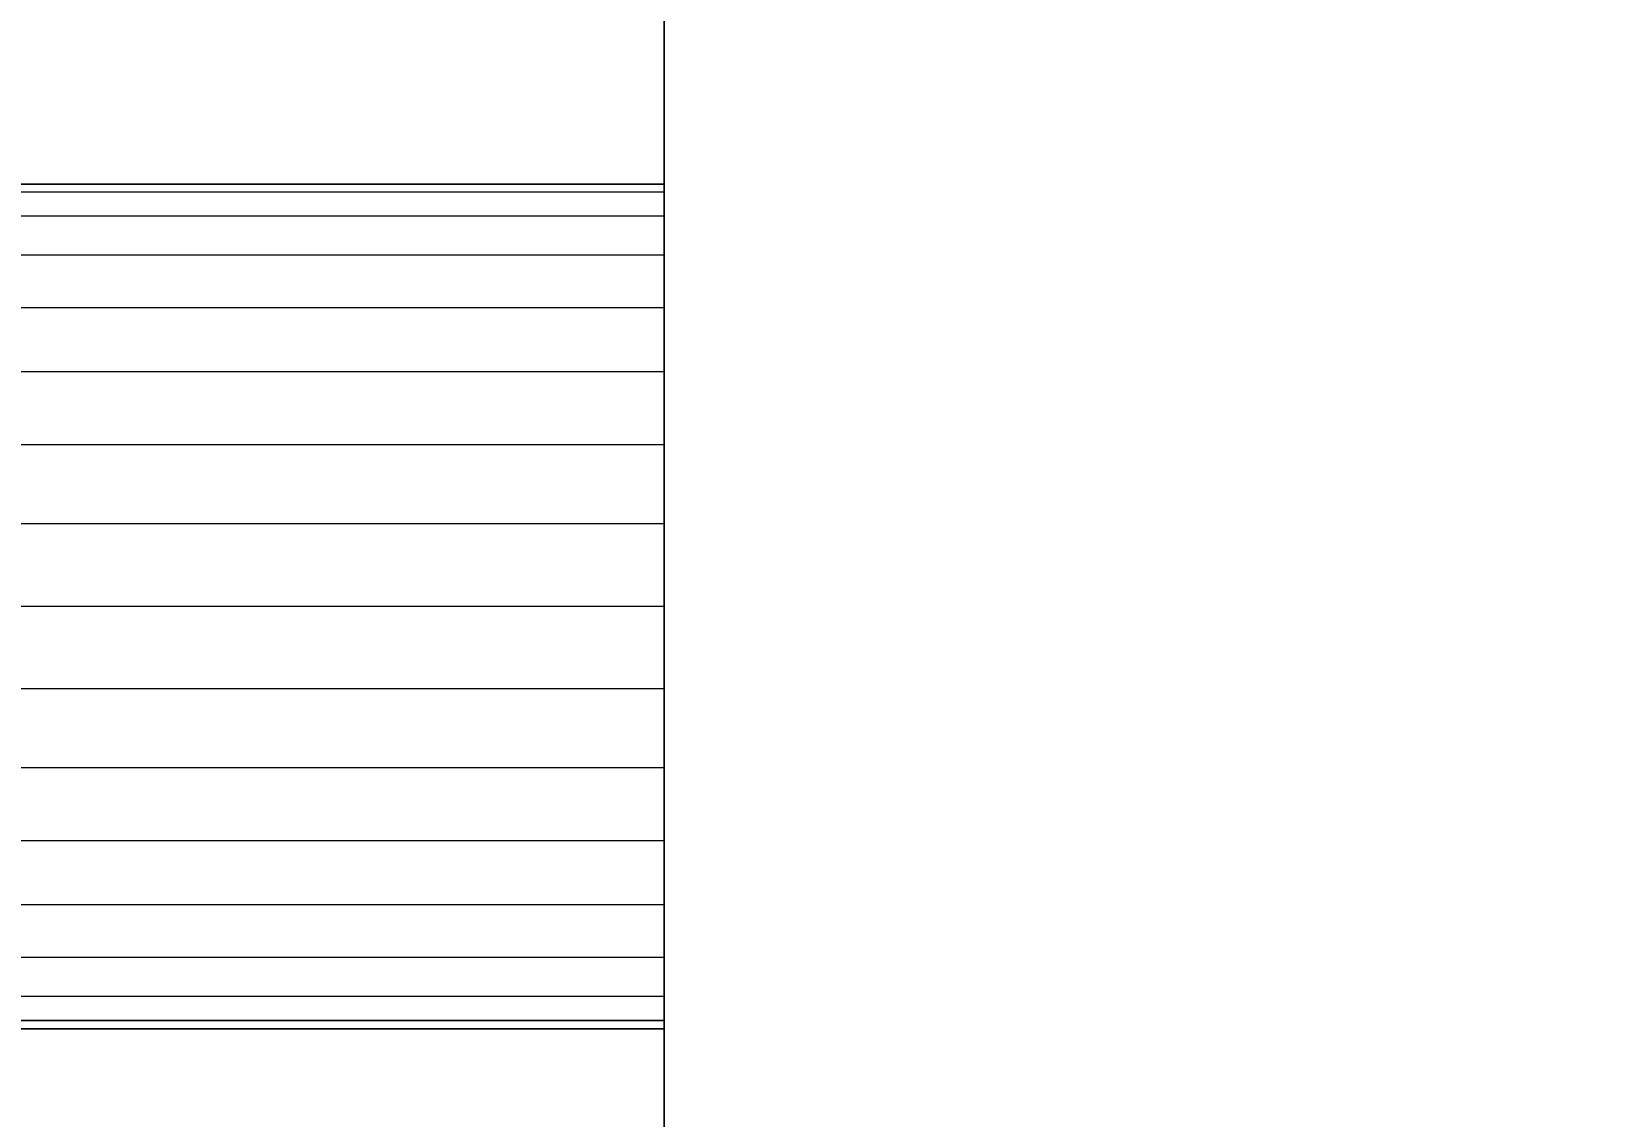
# Model space of a CAD drawing. Header units: millimetres. Extents: x -22443 to 8019, y 3751 to 17584.
# Drawn here: x -19254.04 to -19215.62, y 13660.63 to 13687.03 of the extents above; entities that cross this region are included whole.
import ezdxf

# ---------------------------------------------------------------- set-up
doc = ezdxf.new("R2010")
doc.units = ezdxf.units.MM
for name, color, linetype, lineweight in [('A-ANNO-DIMS', 211, 'Continuous', 9), ('A-ANNO-DIMS-50', 211, 'Continuous', 9), ('A-GENM', 13, 'Continuous', 18)]:
    doc.layers.add(name, color=color, linetype=linetype, lineweight=lineweight)
doc.styles.add('Arial', font='arial.ttf', dxfattribs={"height": 125})
doc.dimstyles.new('Diagonal_-_2_5mm_Arial', dxfattribs={"dimscale": 304.8, "dimtxt": 127.532425, "dimasz": 0.492126, "dimexe": 0.393701, "dimexo": 0.246063, "dimgap": 0.287073, "dimtad": 1, "dimdec": 0, "dimzin": 0, "dimdsep": 46, "dimtxsty": 'Arial', "dimblk1": 'OBLIQUE', "dimblk2": 'OBLIQUE', "dimsah": 1, "dimcen": 0.09, "dimdle": 0.393701, "dimazin": 0, "dimtfac": 1, "dimtdec": 4, "dimtix": 1, "dimtmove": 0, "dimatfit": 3, "dimfxl": 1, "dimtvp": 1, "dimtolj": 1, "dimtzin": 0, "dimarcsym": 2})

# ---------------------------------------------------------------- blocks, each defined once
blk = doc.blocks.new('Nevera autoservicio 1_34m - Nevera autoservicio 1_34m-502275-Level 1')
at = {"layer": 'A-GENM'}
for p, q in [((404.102, 673.31), (404.102, -581.966)), ((404.102, -581.966), (404.102, 673.31)), ((404.102, -581.966), (404.102, 673.31)), ((404.102, -581.966), (404.102, 673.31)), ((404.102, -540.148), (404.102, 501.905)), ((404.102, -486.709), (404.102, -513.429)), ((404.102, -503.152), (205.269, -503.152)), ((404.102, -503.152), (205.269, -503.152)), ((404.102, -503.152), (205.269, -503.152)), ((404.102, -503.152), (205.269, -503.152)), ((404.102, -503.152), (205.269, -503.152)), ((205.269, -503.152), (404.102, -503.152)), ((404.102, -503.152), (205.269, -503.152)), ((404.102, -503.152), (205.269, -503.152)), ((404.102, -503.152), (205.269, -503.152)), ((404.102, -503.152), (205.269, -503.152)), ((404.102, -503.152), (205.269, -503.152)), ((404.102, -503.152), (205.269, -503.152)), ((404.102, -503.333), (404.102, -503.152)), ((404.102, -503.152), (404.102, -503.349)), ((404.102, -503.349), (404.102, -503.152)), ((404.102, -503.152), (404.102, -503.25)), ((404.102, -503.349), (404.102, -503.152)), ((404.102, -503.25), (404.102, -503.152)), ((404.102, -503.25), (404.102, -503.152)), ((404.102, -503.152), (404.102, -503.349)), ((404.102, -503.25), (404.102, -503.152)), ((404.102, -503.152), (404.102, -503.349)), ((404.102, -503.349), (404.102, -503.152)), ((404.102, -503.152), (404.102, -503.25)), ((404.102, -503.349), (404.102, -503.152)), ((404.102, -503.152), (404.102, -503.333)), ((404.102, -503.25), (404.102, -503.152)), ((404.102, -503.25), (404.102, -503.152)), ((404.102, -503.25), (404.102, -503.152)), ((404.102, -503.25), (404.102, -503.152)), ((404.102, -503.25), (404.102, -503.152)), ((404.102, -503.349), (404.102, -503.152)), ((404.102, -503.349), (404.102, -503.152)), ((404.102, -503.349), (404.102, -503.152)), ((404.102, -503.349), (404.102, -503.152)), ((404.102, -503.349), (404.102, -503.152)), ((404.102, -503.25), (404.102, -503.349)), ((404.102, -503.25), (404.102, -503.349)), ((404.102, -503.25), (404.102, -503.349)), ((404.102, -503.25), (404.102, -503.349)), ((404.102, -503.25), (404.102, -503.349)), ((404.102, -503.349), (404.102, -503.25)), ((404.102, -503.349), (404.102, -503.25)), ((404.102, -503.349), (404.102, -503.25)), ((404.102, -503.349), (404.102, -503.25)), ((404.102, -503.349), (404.102, -503.25)), ((404.102, -503.349), (205.269, -503.349)), ((404.102, -503.349), (205.269, -503.349)), ((404.102, -503.349), (205.269, -503.349)), ((404.102, -503.349), (205.269, -503.349)), ((404.102, -503.349), (205.269, -503.349)), ((404.102, -503.349), (205.269, -503.349)), ((404.102, -503.349), (205.269, -503.349)), ((404.102, -503.349), (205.269, -503.349)), ((404.102, -503.349), (205.269, -503.349)), ((404.102, -503.349), (205.269, -503.349)), ((404.102, -503.349), (205.269, -503.349)), ((404.102, -503.349), (205.269, -503.349)), ((404.102, -503.349), (205.269, -503.349)), ((404.102, -503.349), (205.269, -503.349)), ((404.102, -503.349), (205.269, -503.349)), ((404.102, -503.349), (205.269, -503.349)), ((404.102, -503.349), (205.269, -503.349)), ((404.102, -503.349), (205.269, -503.349)), ((404.102, -503.349), (205.269, -503.349)), ((404.102, -503.349), (205.269, -503.349)), ((404.102, -503.349), (205.269, -503.349)), ((404.102, -503.349), (205.269, -503.349)), ((404.102, -503.349), (205.269, -503.349)), ((404.102, -503.349), (205.269, -503.349)), ((404.102, -503.349), (404.102, -503.333)), ((404.102, -503.333), (404.102, -503.349)), ((404.102, -503.934), (404.102, -503.349)), ((404.102, -503.349), (404.102, -503.934)), ((404.102, -503.934), (404.102, -503.349)), ((404.102, -503.349), (404.102, -503.934)), ((404.102, -503.934), (404.102, -503.349)), ((404.102, -503.349), (404.102, -503.934)), ((404.102, -503.934), (404.102, -503.349)), ((404.102, -503.349), (404.102, -503.934)), ((404.102, -503.934), (404.102, -503.349)), ((404.102, -503.349), (404.102, -503.934)), ((404.102, -503.934), (404.102, -503.349)), ((404.102, -503.349), (404.102, -503.934)), ((404.102, -503.934), (404.102, -503.349)), ((404.102, -503.934), (404.102, -503.349)), ((404.102, -503.934), (404.102, -503.349)), ((404.102, -503.934), (404.102, -503.349)), ((404.102, -503.934), (404.102, -503.349)), ((404.102, -503.934), (404.102, -503.349)), ((404.102, -503.934), (404.102, -503.349)), ((404.102, -503.934), (404.102, -503.349)), ((404.102, -503.934), (404.102, -503.349)), ((404.102, -503.934), (404.102, -503.349)), ((404.102, -503.934), (404.102, -503.349)), ((404.102, -503.934), (404.102, -503.349)), ((404.102, -503.934), (205.269, -503.934)), ((404.102, -503.934), (205.269, -503.934)), ((404.102, -503.934), (205.269, -503.934)), ((404.102, -503.934), (205.269, -503.934)), ((404.102, -503.934), (205.269, -503.934)), ((404.102, -503.934), (205.269, -503.934)), ((404.102, -503.934), (205.269, -503.934)), ((404.102, -503.934), (205.269, -503.934)), ((404.102, -503.934), (205.269, -503.934)), ((404.102, -503.934), (205.269, -503.934)), ((404.102, -503.934), (205.269, -503.934)), ((404.102, -503.934), (205.269, -503.934)), ((404.102, -503.934), (205.269, -503.934)), ((404.102, -503.934), (205.269, -503.934)), ((404.102, -503.934), (205.269, -503.934)), ((404.102, -503.934), (205.269, -503.934)), ((404.102, -503.934), (205.269, -503.934)), ((404.102, -503.934), (205.269, -503.934)), ((404.102, -503.934), (205.269, -503.934)), ((404.102, -503.934), (205.269, -503.934)), ((404.102, -503.934), (205.269, -503.934)), ((404.102, -503.934), (205.269, -503.934)), ((404.102, -503.934), (205.269, -503.934)), ((404.102, -503.934), (205.269, -503.934)), ((404.102, -504.884), (404.102, -503.934)), ((404.102, -503.934), (404.102, -504.884)), ((404.102, -504.884), (404.102, -503.934)), ((404.102, -503.934), (404.102, -504.884)), ((404.102, -504.884), (404.102, -503.934)), ((404.102, -503.934), (404.102, -504.884)), ((404.102, -504.884), (404.102, -503.934)), ((404.102, -503.934), (404.102, -504.884)), ((404.102, -504.884), (404.102, -503.934)), ((404.102, -503.934), (404.102, -504.884)), ((404.102, -504.884), (404.102, -503.934)), ((404.102, -503.934), (404.102, -504.884)), ((404.102, -504.884), (404.102, -503.934)), ((404.102, -504.884), (404.102, -503.934)), ((404.102, -504.884), (404.102, -503.934)), ((404.102, -504.884), (404.102, -503.934)), ((404.102, -504.884), (404.102, -503.934)), ((404.102, -504.884), (404.102, -503.934)), ((404.102, -504.884), (404.102, -503.934)), ((404.102, -504.884), (404.102, -503.934)), ((404.102, -504.884), (404.102, -503.934)), ((404.102, -504.884), (404.102, -503.934)), ((404.102, -504.884), (404.102, -503.934)), ((404.102, -504.884), (404.102, -503.934)), ((404.102, -504.884), (205.269, -504.884)), ((404.102, -504.884), (205.269, -504.884)), ((404.102, -504.884), (205.269, -504.884)), ((404.102, -504.884), (205.269, -504.884)), ((404.102, -504.884), (205.269, -504.884)), ((404.102, -504.884), (205.269, -504.884)), ((404.102, -504.884), (205.269, -504.884)), ((404.102, -504.884), (205.269, -504.884)), ((404.102, -504.884), (205.269, -504.884)), ((404.102, -504.884), (205.269, -504.884)), ((404.102, -504.884), (205.269, -504.884)), ((404.102, -504.884), (205.269, -504.884)), ((404.102, -504.884), (205.269, -504.884)), ((404.102, -504.884), (205.269, -504.884)), ((404.102, -504.884), (205.269, -504.884)), ((404.102, -504.884), (205.269, -504.884)), ((404.102, -504.884), (205.269, -504.884)), ((404.102, -504.884), (205.269, -504.884)), ((404.102, -504.884), (205.269, -504.884)), ((404.102, -504.884), (205.269, -504.884)), ((404.102, -504.884), (205.269, -504.884)), ((404.102, -504.884), (205.269, -504.884)), ((404.102, -504.884), (205.269, -504.884)), ((404.102, -504.884), (205.269, -504.884)), ((404.102, -506.162), (404.102, -504.884)), ((404.102, -504.884), (404.102, -506.162)), ((404.102, -506.162), (404.102, -504.884)), ((404.102, -504.884), (404.102, -506.162)), ((404.102, -506.162), (404.102, -504.884)), ((404.102, -504.884), (404.102, -506.162)), ((404.102, -506.162), (404.102, -504.884)), ((404.102, -504.884), (404.102, -506.162)), ((404.102, -506.162), (404.102, -504.884)), ((404.102, -504.884), (404.102, -506.162)), ((404.102, -506.162), (404.102, -504.884)), ((404.102, -504.884), (404.102, -506.162)), ((404.102, -506.162), (404.102, -504.884)), ((404.102, -506.162), (404.102, -504.884)), ((404.102, -506.162), (404.102, -504.884)), ((404.102, -506.162), (404.102, -504.884)), ((404.102, -506.162), (404.102, -504.884)), ((404.102, -506.162), (404.102, -504.884)), ((404.102, -506.162), (404.102, -504.884)), ((404.102, -506.162), (404.102, -504.884)), ((404.102, -506.162), (404.102, -504.884)), ((404.102, -506.162), (404.102, -504.884)), ((404.102, -506.162), (404.102, -504.884)), ((404.102, -506.162), (404.102, -504.884)), ((404.102, -506.162), (205.269, -506.162)), ((404.102, -506.162), (205.269, -506.162)), ((404.102, -506.162), (205.269, -506.162)), ((404.102, -506.162), (205.269, -506.162)), ((404.102, -506.162), (205.269, -506.162)), ((404.102, -506.162), (205.269, -506.162)), ((404.102, -506.162), (205.269, -506.162)), ((404.102, -506.162), (205.269, -506.162)), ((404.102, -506.162), (205.269, -506.162)), ((404.102, -506.162), (205.269, -506.162)), ((404.102, -506.162), (205.269, -506.162)), ((404.102, -506.162), (205.269, -506.162)), ((404.102, -506.162), (205.269, -506.162)), ((404.102, -506.162), (205.269, -506.162)), ((404.102, -506.162), (205.269, -506.162)), ((404.102, -506.162), (205.269, -506.162)), ((404.102, -506.162), (205.269, -506.162)), ((404.102, -506.162), (205.269, -506.162)), ((404.102, -506.162), (205.269, -506.162)), ((404.102, -506.162), (205.269, -506.162)), ((404.102, -506.162), (205.269, -506.162)), ((404.102, -506.162), (205.269, -506.162)), ((404.102, -506.162), (205.269, -506.162)), ((404.102, -506.162), (205.269, -506.162)), ((404.102, -507.719), (404.102, -506.162)), ((404.102, -506.162), (404.102, -507.719)), ((404.102, -507.719), (404.102, -506.162)), ((404.102, -506.162), (404.102, -507.719)), ((404.102, -507.719), (404.102, -506.162)), ((404.102, -506.162), (404.102, -507.719)), ((404.102, -507.719), (404.102, -506.162)), ((404.102, -506.162), (404.102, -507.719)), ((404.102, -507.719), (404.102, -506.162)), ((404.102, -506.162), (404.102, -507.719)), ((404.102, -507.719), (404.102, -506.162)), ((404.102, -506.162), (404.102, -507.719)), ((404.102, -507.719), (404.102, -506.162)), ((404.102, -507.719), (404.102, -506.162)), ((404.102, -507.719), (404.102, -506.162)), ((404.102, -507.719), (404.102, -506.162)), ((404.102, -507.719), (404.102, -506.162)), ((404.102, -507.719), (404.102, -506.162)), ((404.102, -507.719), (404.102, -506.162)), ((404.102, -507.719), (404.102, -506.162)), ((404.102, -507.719), (404.102, -506.162)), ((404.102, -507.719), (404.102, -506.162)), ((404.102, -507.719), (404.102, -506.162)), ((404.102, -507.719), (404.102, -506.162)), ((404.102, -507.719), (205.269, -507.719)), ((404.102, -507.719), (205.269, -507.719)), ((404.102, -507.719), (205.269, -507.719)), ((404.102, -507.719), (205.269, -507.719)), ((404.102, -507.719), (205.269, -507.719)), ((404.102, -507.719), (205.269, -507.719)), ((404.102, -507.719), (205.269, -507.719)), ((404.102, -507.719), (205.269, -507.719)), ((404.102, -507.719), (205.269, -507.719)), ((404.102, -507.719), (205.269, -507.719)), ((404.102, -507.719), (205.269, -507.719)), ((404.102, -507.719), (205.269, -507.719)), ((404.102, -507.719), (205.269, -507.719)), ((404.102, -507.719), (205.269, -507.719)), ((404.102, -507.719), (205.269, -507.719)), ((404.102, -507.719), (205.269, -507.719)), ((404.102, -507.719), (205.269, -507.719)), ((404.102, -507.719), (205.269, -507.719)), ((404.102, -507.719), (205.269, -507.719)), ((404.102, -507.719), (205.269, -507.719)), ((404.102, -507.719), (205.269, -507.719)), ((404.102, -507.719), (205.269, -507.719)), ((404.102, -507.719), (205.269, -507.719)), ((404.102, -507.719), (205.269, -507.719)), ((404.102, -509.496), (404.102, -507.719)), ((404.102, -507.719), (404.102, -509.496)), ((404.102, -509.496), (404.102, -507.719)), ((404.102, -507.719), (404.102, -509.496)), ((404.102, -509.496), (404.102, -507.719)), ((404.102, -507.719), (404.102, -509.496)), ((404.102, -509.496), (404.102, -507.719)), ((404.102, -507.719), (404.102, -509.496)), ((404.102, -509.496), (404.102, -507.719)), ((404.102, -507.719), (404.102, -509.496)), ((404.102, -509.496), (404.102, -507.719)), ((404.102, -507.719), (404.102, -509.496)), ((404.102, -509.496), (404.102, -507.719)), ((404.102, -509.496), (404.102, -507.719)), ((404.102, -509.496), (404.102, -507.719)), ((404.102, -509.496), (404.102, -507.719)), ((404.102, -509.496), (404.102, -507.719)), ((404.102, -509.496), (404.102, -507.719)), ((404.102, -509.496), (404.102, -507.719)), ((404.102, -509.496), (404.102, -507.719)), ((404.102, -509.496), (404.102, -507.719)), ((404.102, -509.496), (404.102, -507.719)), ((404.102, -509.496), (404.102, -507.719)), ((404.102, -509.496), (404.102, -507.719)), ((404.102, -509.496), (205.269, -509.496)), ((404.102, -509.496), (205.269, -509.496)), ((404.102, -509.496), (205.269, -509.496)), ((404.102, -509.496), (205.269, -509.496)), ((404.102, -509.496), (205.269, -509.496)), ((404.102, -509.496), (205.269, -509.496)), ((404.102, -509.496), (205.269, -509.496)), ((404.102, -509.496), (205.269, -509.496)), ((404.102, -509.496), (205.269, -509.496)), ((404.102, -509.496), (205.269, -509.496)), ((404.102, -509.496), (205.269, -509.496)), ((404.102, -509.496), (205.269, -509.496)), ((404.102, -509.496), (205.269, -509.496)), ((404.102, -509.496), (205.269, -509.496)), ((404.102, -509.496), (205.269, -509.496)), ((404.102, -509.496), (205.269, -509.496)), ((404.102, -509.496), (205.269, -509.496)), ((404.102, -509.496), (205.269, -509.496)), ((404.102, -509.496), (205.269, -509.496)), ((404.102, -509.496), (205.269, -509.496)), ((404.102, -509.496), (205.269, -509.496)), ((404.102, -509.496), (205.269, -509.496)), ((404.102, -509.496), (205.269, -509.496)), ((404.102, -509.496), (205.269, -509.496)), ((404.102, -511.423), (404.102, -509.496)), ((404.102, -509.496), (404.102, -511.423)), ((404.102, -511.423), (404.102, -509.496)), ((404.102, -509.496), (404.102, -511.423)), ((404.102, -511.423), (404.102, -509.496)), ((404.102, -509.496), (404.102, -511.423)), ((404.102, -511.423), (404.102, -509.496)), ((404.102, -509.496), (404.102, -511.423)), ((404.102, -511.423), (404.102, -509.496)), ((404.102, -509.496), (404.102, -511.423)), ((404.102, -511.423), (404.102, -509.496)), ((404.102, -509.496), (404.102, -511.423)), ((404.102, -511.423), (404.102, -509.496)), ((404.102, -511.423), (404.102, -509.496)), ((404.102, -511.423), (404.102, -509.496)), ((404.102, -511.423), (404.102, -509.496)), ((404.102, -511.423), (404.102, -509.496)), ((404.102, -511.423), (404.102, -509.496)), ((404.102, -511.423), (404.102, -509.496)), ((404.102, -511.423), (404.102, -509.496)), ((404.102, -511.423), (404.102, -509.496)), ((404.102, -511.423), (404.102, -509.496)), ((404.102, -511.423), (404.102, -509.496)), ((404.102, -511.423), (404.102, -509.496)), ((404.102, -511.423), (205.269, -511.423)), ((404.102, -511.423), (205.269, -511.423)), ((404.102, -511.423), (205.269, -511.423)), ((404.102, -511.423), (205.269, -511.423)), ((404.102, -511.423), (205.269, -511.423)), ((404.102, -511.423), (205.269, -511.423)), ((404.102, -511.423), (205.269, -511.423)), ((404.102, -511.423), (205.269, -511.423)), ((404.102, -511.423), (205.269, -511.423)), ((404.102, -511.423), (205.269, -511.423)), ((404.102, -511.423), (205.269, -511.423)), ((404.102, -511.423), (205.269, -511.423)), ((404.102, -511.423), (205.269, -511.423)), ((404.102, -511.423), (205.269, -511.423)), ((404.102, -511.423), (205.269, -511.423)), ((404.102, -511.423), (205.269, -511.423)), ((404.102, -511.423), (205.269, -511.423)), ((404.102, -511.423), (205.269, -511.423)), ((404.102, -511.423), (205.269, -511.423)), ((404.102, -511.423), (205.269, -511.423)), ((404.102, -511.423), (205.269, -511.423)), ((404.102, -511.423), (205.269, -511.423)), ((404.102, -511.423), (205.269, -511.423)), ((404.102, -511.423), (205.269, -511.423)), ((404.102, -513.429), (404.102, -511.423)), ((404.102, -511.423), (404.102, -513.429)), ((404.102, -513.429), (404.102, -511.423)), ((404.102, -511.423), (404.102, -513.429)), ((404.102, -513.429), (404.102, -511.423)), ((404.102, -511.423), (404.102, -513.429)), ((404.102, -513.429), (404.102, -511.423)), ((404.102, -511.423), (404.102, -513.429)), ((404.102, -513.429), (404.102, -511.423)), ((404.102, -511.423), (404.102, -513.429)), ((404.102, -513.429), (404.102, -511.423)), ((404.102, -511.423), (404.102, -513.429)), ((404.102, -513.429), (404.102, -511.423)), ((404.102, -513.429), (404.102, -511.423)), ((404.102, -513.429), (404.102, -511.423)), ((404.102, -513.429), (404.102, -511.423)), ((404.102, -513.429), (404.102, -511.423)), ((404.102, -513.429), (404.102, -511.423)), ((404.102, -513.429), (404.102, -511.423)), ((404.102, -513.429), (404.102, -511.423)), ((404.102, -513.429), (404.102, -511.423)), ((404.102, -513.429), (404.102, -511.423)), ((404.102, -513.429), (404.102, -511.423)), ((404.102, -513.429), (404.102, -511.423)), ((404.102, -513.429), (205.269, -513.429)), ((404.102, -513.429), (205.269, -513.429)), ((404.102, -513.429), (205.269, -513.429)), ((404.102, -513.429), (205.269, -513.429)), ((404.102, -513.429), (205.269, -513.429)), ((404.102, -513.429), (205.269, -513.429)), ((404.102, -513.429), (205.269, -513.429)), ((404.102, -513.429), (205.269, -513.429)), ((404.102, -513.429), (205.269, -513.429)), ((404.102, -513.429), (205.269, -513.429)), ((404.102, -513.429), (205.269, -513.429)), ((404.102, -513.429), (205.269, -513.429)), ((404.102, -513.429), (205.269, -513.429)), ((404.102, -513.429), (205.269, -513.429)), ((404.102, -513.429), (205.269, -513.429)), ((404.102, -513.429), (205.269, -513.429)), ((404.102, -513.429), (205.269, -513.429)), ((404.102, -513.429), (205.269, -513.429)), ((404.102, -513.429), (205.269, -513.429)), ((404.102, -513.429), (205.269, -513.429)), ((404.102, -513.429), (205.269, -513.429)), ((404.102, -513.429), (205.269, -513.429)), ((404.102, -513.429), (205.269, -513.429)), ((404.102, -513.429), (205.269, -513.429)), ((404.102, -515.433), (404.102, -513.429)), ((404.102, -513.429), (404.102, -515.433)), ((404.102, -515.433), (404.102, -513.429)), ((404.102, -513.429), (404.102, -515.433)), ((404.102, -515.433), (404.102, -513.429)), ((404.102, -513.429), (404.102, -515.433)), ((404.102, -515.433), (404.102, -513.429)), ((404.102, -513.429), (404.102, -515.433)), ((404.102, -515.433), (404.102, -513.429)), ((404.102, -513.429), (404.102, -515.433)), ((404.102, -515.433), (404.102, -513.429)), ((404.102, -513.429), (404.102, -515.433)), ((404.102, -540.148), (404.102, -513.429)), ((404.102, -513.429), (404.102, -515.433)), ((404.102, -513.429), (404.102, -515.433)), ((404.102, -513.429), (404.102, -515.433)), ((404.102, -513.429), (404.102, -515.433)), ((404.102, -513.429), (404.102, -515.433)), ((404.102, -513.429), (404.102, -515.433)), ((404.102, -513.429), (404.102, -515.433)), ((404.102, -513.429), (404.102, -515.433)), ((404.102, -513.429), (404.102, -515.433)), ((404.102, -513.429), (404.102, -515.433)), ((404.102, -513.429), (404.102, -515.433)), ((404.102, -513.429), (404.102, -515.433)), ((404.102, -515.433), (205.269, -515.433)), ((404.102, -515.433), (205.269, -515.433)), ((404.102, -515.433), (205.269, -515.433)), ((404.102, -515.433), (205.269, -515.433)), ((404.102, -515.433), (205.269, -515.433)), ((404.102, -515.433), (205.269, -515.433)), ((404.102, -515.433), (205.269, -515.433)), ((404.102, -515.433), (205.269, -515.433)), ((404.102, -515.433), (205.269, -515.433)), ((404.102, -515.433), (205.269, -515.433)), ((404.102, -515.433), (205.269, -515.433)), ((404.102, -515.433), (205.269, -515.433)), ((404.102, -515.433), (205.269, -515.433)), ((404.102, -515.433), (205.269, -515.433)), ((404.102, -515.433), (205.269, -515.433)), ((404.102, -515.433), (205.269, -515.433)), ((404.102, -515.433), (205.269, -515.433)), ((404.102, -515.433), (205.269, -515.433)), ((404.102, -515.433), (205.269, -515.433)), ((404.102, -515.433), (205.269, -515.433)), ((404.102, -515.433), (205.269, -515.433)), ((404.102, -515.433), (205.269, -515.433)), ((404.102, -515.433), (205.269, -515.433)), ((404.102, -515.433), (205.269, -515.433)), ((404.102, -517.361), (404.102, -515.433)), ((404.102, -515.433), (404.102, -517.361)), ((404.102, -517.361), (404.102, -515.433)), ((404.102, -515.433), (404.102, -517.361)), ((404.102, -517.361), (404.102, -515.433)), ((404.102, -515.433), (404.102, -517.361)), ((404.102, -517.361), (404.102, -515.433)), ((404.102, -515.433), (404.102, -517.361)), ((404.102, -517.361), (404.102, -515.433)), ((404.102, -515.433), (404.102, -517.361)), ((404.102, -517.361), (404.102, -515.433)), ((404.102, -515.433), (404.102, -517.361)), ((404.102, -515.433), (404.102, -517.361)), ((404.102, -515.433), (404.102, -517.361)), ((404.102, -515.433), (404.102, -517.361)), ((404.102, -515.433), (404.102, -517.361)), ((404.102, -515.433), (404.102, -517.361)), ((404.102, -515.433), (404.102, -517.361)), ((404.102, -515.433), (404.102, -517.361)), ((404.102, -515.433), (404.102, -517.361)), ((404.102, -515.433), (404.102, -517.361)), ((404.102, -515.433), (404.102, -517.361)), ((404.102, -515.433), (404.102, -517.361)), ((404.102, -515.433), (404.102, -517.361)), ((404.102, -517.361), (205.269, -517.361)), ((404.102, -517.361), (205.269, -517.361)), ((404.102, -517.361), (205.269, -517.361)), ((404.102, -517.361), (205.269, -517.361)), ((404.102, -517.361), (205.269, -517.361)), ((404.102, -517.361), (205.269, -517.361)), ((404.102, -517.361), (205.269, -517.361)), ((404.102, -517.361), (205.269, -517.361)), ((404.102, -517.361), (205.269, -517.361)), ((404.102, -517.361), (205.269, -517.361)), ((404.102, -517.361), (205.269, -517.361)), ((404.102, -517.361), (205.269, -517.361)), ((404.102, -517.361), (205.269, -517.361)), ((404.102, -517.361), (205.269, -517.361)), ((404.102, -517.361), (205.269, -517.361)), ((404.102, -517.361), (205.269, -517.361)), ((404.102, -517.361), (205.269, -517.361)), ((404.102, -517.361), (205.269, -517.361)), ((404.102, -517.361), (205.269, -517.361)), ((404.102, -517.361), (205.269, -517.361)), ((404.102, -517.361), (205.269, -517.361)), ((404.102, -517.361), (205.269, -517.361)), ((404.102, -517.361), (205.269, -517.361)), ((404.102, -517.361), (205.269, -517.361)), ((404.102, -519.138), (404.102, -517.361)), ((404.102, -517.361), (404.102, -519.138)), ((404.102, -519.138), (404.102, -517.361)), ((404.102, -517.361), (404.102, -519.138)), ((404.102, -519.138), (404.102, -517.361)), ((404.102, -517.361), (404.102, -519.138)), ((404.102, -519.138), (404.102, -517.361)), ((404.102, -517.361), (404.102, -519.138)), ((404.102, -519.138), (404.102, -517.361)), ((404.102, -517.361), (404.102, -519.138)), ((404.102, -519.138), (404.102, -517.361)), ((404.102, -517.361), (404.102, -519.138)), ((404.102, -517.361), (404.102, -519.138)), ((404.102, -517.361), (404.102, -519.138)), ((404.102, -517.361), (404.102, -519.138)), ((404.102, -517.361), (404.102, -519.138)), ((404.102, -517.361), (404.102, -519.138)), ((404.102, -517.361), (404.102, -519.138)), ((404.102, -517.361), (404.102, -519.138)), ((404.102, -517.361), (404.102, -519.138)), ((404.102, -517.361), (404.102, -519.138)), ((404.102, -517.361), (404.102, -519.138)), ((404.102, -517.361), (404.102, -519.138)), ((404.102, -517.361), (404.102, -519.138)), ((404.102, -519.138), (205.269, -519.138)), ((404.102, -519.138), (205.269, -519.138)), ((404.102, -519.138), (205.269, -519.138)), ((404.102, -519.138), (205.269, -519.138)), ((404.102, -519.138), (205.269, -519.138)), ((404.102, -519.138), (205.269, -519.138)), ((404.102, -519.138), (205.269, -519.138)), ((404.102, -519.138), (205.269, -519.138)), ((404.102, -519.138), (205.269, -519.138)), ((404.102, -519.138), (205.269, -519.138)), ((404.102, -519.138), (205.269, -519.138)), ((404.102, -519.138), (205.269, -519.138)), ((404.102, -519.138), (205.269, -519.138)), ((404.102, -519.138), (205.269, -519.138)), ((404.102, -519.138), (205.269, -519.138)), ((404.102, -519.138), (205.269, -519.138)), ((404.102, -519.138), (205.269, -519.138)), ((404.102, -519.138), (205.269, -519.138)), ((404.102, -519.138), (205.269, -519.138)), ((404.102, -519.138), (205.269, -519.138)), ((404.102, -519.138), (205.269, -519.138)), ((404.102, -519.138), (205.269, -519.138)), ((404.102, -519.138), (205.269, -519.138)), ((404.102, -519.138), (205.269, -519.138)), ((404.102, -520.695), (404.102, -519.138)), ((404.102, -519.138), (404.102, -520.695)), ((404.102, -520.695), (404.102, -519.138)), ((404.102, -519.138), (404.102, -520.695)), ((404.102, -520.695), (404.102, -519.138)), ((404.102, -519.138), (404.102, -520.695)), ((404.102, -520.695), (404.102, -519.138)), ((404.102, -519.138), (404.102, -520.695)), ((404.102, -520.695), (404.102, -519.138)), ((404.102, -519.138), (404.102, -520.695)), ((404.102, -520.695), (404.102, -519.138)), ((404.102, -519.138), (404.102, -520.695)), ((404.102, -519.138), (404.102, -520.695)), ((404.102, -519.138), (404.102, -520.695)), ((404.102, -519.138), (404.102, -520.695)), ((404.102, -519.138), (404.102, -520.695)), ((404.102, -519.138), (404.102, -520.695)), ((404.102, -519.138), (404.102, -520.695)), ((404.102, -519.138), (404.102, -520.695)), ((404.102, -519.138), (404.102, -520.695)), ((404.102, -519.138), (404.102, -520.695)), ((404.102, -519.138), (404.102, -520.695)), ((404.102, -519.138), (404.102, -520.695)), ((404.102, -519.138), (404.102, -520.695)), ((404.102, -520.695), (205.269, -520.695)), ((404.102, -520.695), (205.269, -520.695)), ((404.102, -520.695), (205.269, -520.695)), ((404.102, -520.695), (205.269, -520.695)), ((404.102, -520.695), (205.269, -520.695)), ((404.102, -520.695), (205.269, -520.695)), ((404.102, -520.695), (205.269, -520.695)), ((404.102, -520.695), (205.269, -520.695)), ((404.102, -520.695), (205.269, -520.695)), ((404.102, -520.695), (205.269, -520.695)), ((404.102, -520.695), (205.269, -520.695)), ((404.102, -520.695), (205.269, -520.695)), ((404.102, -520.695), (205.269, -520.695)), ((404.102, -520.695), (205.269, -520.695)), ((404.102, -520.695), (205.269, -520.695)), ((404.102, -520.695), (205.269, -520.695)), ((404.102, -520.695), (205.269, -520.695)), ((404.102, -520.695), (205.269, -520.695)), ((404.102, -520.695), (205.269, -520.695)), ((404.102, -520.695), (205.269, -520.695)), ((404.102, -520.695), (205.269, -520.695)), ((404.102, -520.695), (205.269, -520.695)), ((404.102, -520.695), (205.269, -520.695)), ((404.102, -520.695), (205.269, -520.695)), ((404.102, -521.974), (404.102, -520.695)), ((404.102, -520.695), (404.102, -521.974)), ((404.102, -521.974), (404.102, -520.695)), ((404.102, -520.695), (404.102, -521.974)), ((404.102, -521.974), (404.102, -520.695)), ((404.102, -520.695), (404.102, -521.974)), ((404.102, -521.974), (404.102, -520.695)), ((404.102, -520.695), (404.102, -521.974)), ((404.102, -521.974), (404.102, -520.695)), ((404.102, -520.695), (404.102, -521.974)), ((404.102, -521.974), (404.102, -520.695)), ((404.102, -520.695), (404.102, -521.974)), ((404.102, -520.695), (404.102, -521.974)), ((404.102, -520.695), (404.102, -521.974)), ((404.102, -520.695), (404.102, -521.974)), ((404.102, -520.695), (404.102, -521.974)), ((404.102, -520.695), (404.102, -521.974)), ((404.102, -520.695), (404.102, -521.974)), ((404.102, -520.695), (404.102, -521.974)), ((404.102, -520.695), (404.102, -521.974)), ((404.102, -520.695), (404.102, -521.974)), ((404.102, -520.695), (404.102, -521.974)), ((404.102, -520.695), (404.102, -521.974)), ((404.102, -520.695), (404.102, -521.974)), ((404.102, -521.974), (205.269, -521.974)), ((404.102, -521.974), (205.269, -521.974)), ((404.102, -521.974), (205.269, -521.974)), ((404.102, -521.974), (205.269, -521.974)), ((404.102, -521.974), (205.269, -521.974)), ((404.102, -521.974), (205.269, -521.974)), ((404.102, -521.974), (205.269, -521.974)), ((404.102, -521.974), (205.269, -521.974)), ((404.102, -521.974), (205.269, -521.974)), ((404.102, -521.974), (205.269, -521.974)), ((404.102, -521.974), (205.269, -521.974)), ((404.102, -521.974), (205.269, -521.974)), ((404.102, -521.974), (205.269, -521.974)), ((404.102, -521.974), (205.269, -521.974)), ((404.102, -521.974), (205.269, -521.974)), ((404.102, -521.974), (205.269, -521.974)), ((404.102, -521.974), (205.269, -521.974)), ((404.102, -521.974), (205.269, -521.974)), ((404.102, -521.974), (205.269, -521.974)), ((404.102, -521.974), (205.269, -521.974)), ((404.102, -521.974), (205.269, -521.974)), ((404.102, -521.974), (205.269, -521.974)), ((404.102, -521.974), (205.269, -521.974)), ((404.102, -521.974), (205.269, -521.974)), ((404.102, -522.923), (404.102, -521.974)), ((404.102, -521.974), (404.102, -522.923)), ((404.102, -522.923), (404.102, -521.974)), ((404.102, -521.974), (404.102, -522.923)), ((404.102, -522.923), (404.102, -521.974)), ((404.102, -521.974), (404.102, -522.923)), ((404.102, -522.923), (404.102, -521.974)), ((404.102, -521.974), (404.102, -522.923)), ((404.102, -522.923), (404.102, -521.974)), ((404.102, -521.974), (404.102, -522.923)), ((404.102, -522.923), (404.102, -521.974)), ((404.102, -521.974), (404.102, -522.923)), ((404.102, -521.974), (404.102, -522.923)), ((404.102, -521.974), (404.102, -522.923)), ((404.102, -521.974), (404.102, -522.923)), ((404.102, -521.974), (404.102, -522.923)), ((404.102, -521.974), (404.102, -522.923)), ((404.102, -521.974), (404.102, -522.923)), ((404.102, -521.974), (404.102, -522.923)), ((404.102, -521.974), (404.102, -522.923)), ((404.102, -521.974), (404.102, -522.923)), ((404.102, -521.974), (404.102, -522.923)), ((404.102, -521.974), (404.102, -522.923)), ((404.102, -521.974), (404.102, -522.923)), ((404.102, -522.923), (205.269, -522.923)), ((404.102, -522.923), (205.269, -522.923)), ((404.102, -522.923), (205.269, -522.923)), ((404.102, -522.923), (205.269, -522.923)), ((404.102, -522.923), (205.269, -522.923)), ((404.102, -522.923), (205.269, -522.923)), ((404.102, -522.923), (205.269, -522.923)), ((404.102, -522.923), (205.269, -522.923)), ((404.102, -522.923), (205.269, -522.923)), ((404.102, -522.923), (205.269, -522.923)), ((404.102, -522.923), (205.269, -522.923)), ((404.102, -522.923), (205.269, -522.923)), ((404.102, -522.923), (205.269, -522.923)), ((404.102, -522.923), (205.269, -522.923)), ((404.102, -522.923), (205.269, -522.923)), ((404.102, -522.923), (205.269, -522.923)), ((404.102, -522.923), (205.269, -522.923)), ((404.102, -522.923), (205.269, -522.923)), ((404.102, -522.923), (205.269, -522.923)), ((404.102, -522.923), (205.269, -522.923)), ((404.102, -522.923), (205.269, -522.923)), ((404.102, -522.923), (205.269, -522.923)), ((404.102, -522.923), (205.269, -522.923)), ((404.102, -522.923), (205.269, -522.923)), ((404.102, -523.507), (404.102, -522.923)), ((404.102, -522.923), (404.102, -523.507)), ((404.102, -523.507), (404.102, -522.923)), ((404.102, -522.923), (404.102, -523.507)), ((404.102, -523.507), (404.102, -522.923)), ((404.102, -522.923), (404.102, -523.507)), ((404.102, -523.507), (404.102, -522.923)), ((404.102, -522.923), (404.102, -523.507)), ((404.102, -523.507), (404.102, -522.923)), ((404.102, -522.923), (404.102, -523.507)), ((404.102, -523.507), (404.102, -522.923)), ((404.102, -522.923), (404.102, -523.507)), ((404.102, -522.923), (404.102, -523.507)), ((404.102, -522.923), (404.102, -523.507)), ((404.102, -522.923), (404.102, -523.507)), ((404.102, -522.923), (404.102, -523.507)), ((404.102, -522.923), (404.102, -523.507)), ((404.102, -522.923), (404.102, -523.507)), ((404.102, -522.923), (404.102, -523.507)), ((404.102, -522.923), (404.102, -523.507)), ((404.102, -522.923), (404.102, -523.507)), ((404.102, -522.923), (404.102, -523.507)), ((404.102, -522.923), (404.102, -523.507)), ((404.102, -522.923), (404.102, -523.507)), ((404.102, -523.507), (205.269, -523.507)), ((404.102, -523.507), (205.269, -523.507)), ((404.102, -523.507), (205.269, -523.507)), ((404.102, -523.507), (205.269, -523.507)), ((404.102, -523.507), (205.269, -523.507)), ((404.102, -523.507), (205.269, -523.507)), ((205.269, -523.507), (404.102, -523.507)), ((404.102, -523.507), (205.269, -523.507)), ((404.102, -523.507), (205.269, -523.507)), ((404.102, -523.507), (205.269, -523.507)), ((404.102, -523.507), (205.269, -523.507)), ((404.102, -523.507), (205.269, -523.507)), ((404.102, -523.507), (205.269, -523.507)), ((404.102, -523.507), (205.269, -523.507)), ((404.102, -523.507), (205.269, -523.507)), ((404.102, -523.507), (205.269, -523.507)), ((404.102, -523.507), (205.269, -523.507)), ((205.269, -523.507), (404.102, -523.507)), ((404.102, -523.507), (205.269, -523.507)), ((404.102, -523.507), (205.269, -523.507)), ((404.102, -523.507), (205.269, -523.507)), ((404.102, -523.507), (205.269, -523.507)), ((404.102, -523.507), (205.269, -523.507)), ((404.102, -523.507), (205.269, -523.507)), ((404.102, -523.524), (404.102, -523.507)), ((404.102, -523.507), (404.102, -523.706)), ((404.102, -523.706), (404.102, -523.507)), ((404.102, -523.606), (404.102, -523.507)), ((404.102, -523.706), (404.102, -523.507)), ((404.102, -523.507), (404.102, -523.606)), ((404.102, -523.606), (404.102, -523.507)), ((404.102, -523.507), (404.102, -523.706)), ((404.102, -523.606), (404.102, -523.507)), ((404.102, -523.507), (404.102, -523.706)), ((404.102, -523.606), (404.102, -523.507)), ((404.102, -523.507), (404.102, -523.706)), ((404.102, -523.507), (404.102, -523.706)), ((404.102, -523.524), (404.102, -523.507)), ((404.102, -523.507), (404.102, -523.606)), ((404.102, -523.507), (404.102, -523.606)), ((404.102, -523.507), (404.102, -523.606)), ((404.102, -523.507), (404.102, -523.606)), ((404.102, -523.507), (404.102, -523.606)), ((404.102, -523.507), (404.102, -523.706)), ((404.102, -523.507), (404.102, -523.706)), ((404.102, -523.507), (404.102, -523.706)), ((404.102, -523.507), (404.102, -523.706)), ((404.102, -523.507), (404.102, -523.706)), ((404.102, -523.524), (404.102, -523.706)), ((404.102, -523.706), (404.102, -523.524)), ((404.102, -523.606), (404.102, -523.706)), ((404.102, -523.606), (404.102, -523.706)), ((404.102, -523.606), (404.102, -523.706)), ((404.102, -523.706), (404.102, -523.606)), ((404.102, -523.606), (404.102, -523.706)), ((404.102, -523.606), (404.102, -523.706)), ((404.102, -523.606), (404.102, -523.706)), ((404.102, -523.606), (404.102, -523.706)), ((404.102, -523.606), (404.102, -523.706)), ((404.102, -523.606), (404.102, -523.706)), ((404.102, -523.706), (205.269, -523.706)), ((404.102, -523.706), (205.269, -523.706)), ((404.102, -523.706), (205.269, -523.706)), ((404.102, -523.706), (205.269, -523.706)), ((404.102, -523.706), (205.269, -523.706)), ((404.102, -523.706), (205.269, -523.706)), ((205.269, -523.706), (404.102, -523.706)), ((404.102, -523.706), (205.269, -523.706)), ((404.102, -523.706), (205.269, -523.706)), ((404.102, -523.706), (205.269, -523.706)), ((404.102, -523.706), (205.269, -523.706)), ((404.102, -523.706), (205.269, -523.706))]:
    blk.add_line(p, q, dxfattribs=at)
blk = doc.blocks.new('DIMBLOCK4-Level 1')
at = {"layer": 'A-ANNO-DIMS-50'}
for p, q in [((-22191.521, 15666.468), (-22191.521, 7546.468)), ((-22191.521, 15546.468), (-22311.521, 15546.468)), ((-22191.521, 15546.468), (-11329.566, 15546.468)), ((-22191.521, 7666.468), (-22311.521, 7666.468)), ((-22191.521, 7666.468), (-20582.646, 7666.468))]:
    blk.add_line(p, q, dxfattribs=at)
at = {"layer": 'A-ANNO-DIMS-50', "lineweight": 35}
for p, q in [((-22191.521, 15546.468), (-22266.521, 15621.468)), ((-22191.521, 15546.468), (-22116.521, 15471.468)), ((-22191.521, 7666.468), (-22266.521, 7741.468)), ((-22191.521, 7666.468), (-22116.521, 7591.468))]:
    blk.add_line(p, q, dxfattribs=at)
at = {"layer": 'A-ANNO-DIMS-50', "color": 0, "insert": (-22441.3, 11414.188), "char_height": 125, "width": 461.47117, "attachment_point": 1, "rotation": 90, "line_spacing_factor": 0.941778, "style": 'Arial'}
blk.add_mtext('7880', dxfattribs=at)
blk = doc.blocks.new('_Oblique')
at = {"color": 0, "linetype": 'ByBlock', "lineweight": -2}
blk.add_line((-0.5, -0.5), (0.5, 0.5), dxfattribs=at)

msp = doc.modelspace()

# ---------------------------------------------------------------- block references
at = {"layer": 'A-GENM'}
msp.add_blockref('Nevera autoservicio 1_34m - Nevera autoservicio 1_34m-502275-Level 1', (-19642.743, 14186.468), dxfattribs=at)

# ---------------------------------------------------------------- dimensions: what is measured, and where the dimension line sits
at = {"layer": 'A-ANNO-DIMS'}
dim = msp.add_linear_dim(base=(-22191.521, 7666.468), p1=(-11254.566, 15546.468), p2=(-20507.646, 7666.468), angle=90, dimstyle='Diagonal_-_2_5mm_Arial', override={"dimpost": '<>', "dimfxl": 12153.760552}, dxfattribs=at)
dim.commit()
dim.dimension.update_dxf_attribs({"geometry": 'DIMBLOCK4-Level 1', "text_midpoint": (-22342.843, 11606.468)})

doc.saveas('drawing.dxf')
